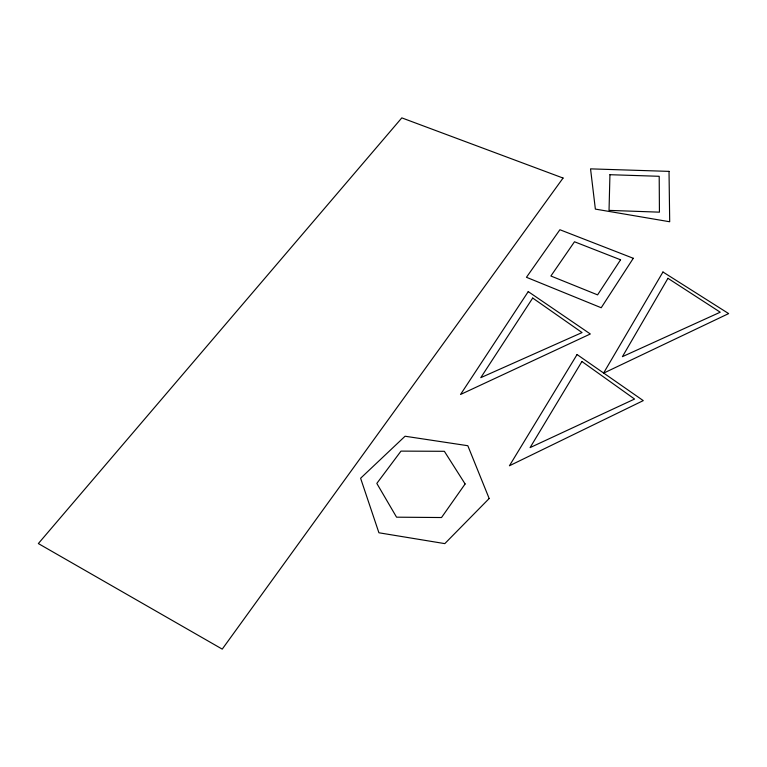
<?xml version="1.0" encoding="UTF-8"?>
<svg xmlns="http://www.w3.org/2000/svg" width="767" height="767" viewBox="0 0 767 767"><rect width="100%" height="100%" fill="white"/><g stroke="black" fill="none" stroke-linecap="round" stroke-linejoin="round"><path stroke-width="1.15" d="M609.938 174.703L609.036 210.379L659.438 212.162L659.198 176.295L609.938 174.703M667.952 278.316L622.421 356.655L720.242 312.207L667.952 278.316M662.956 271.997L603.514 373.184L728.65 313.588L662.956 271.997M581.923 361.506L530.093 447.602L634.568 399.051L581.923 361.506M577.062 354.546L509.432 465.77L643.264 400.614L577.062 354.546M633.293 258.287L601.213 307.749L526.459 277.29L559.9 229.736L633.293 258.287M532.701 298.047L480.775 377.671L582.057 332.562L532.701 298.047M620.57 259.792L597.579 294.873L550.888 276.005L574.493 241.768L620.57 259.792M528.242 291.613L460.536 394.478L590.331 333.981L528.242 291.613M465.118 483.958L441.514 517.533L396.558 517.179L376.818 483.411L400.997 451.111L444.361 451.303L465.118 483.958M563.064 178.049L222.238 649.122L38.35 543.563L401.812 117.878L563.064 178.049M489.173 498.512L444.802 543.621L378.917 532.777L360.605 478.253L405.072 436.231L467.822 445.713L489.173 498.512M669.025 171.377L590.542 168.865L595.365 209.103L669.696 221.759L669.025 171.377"/></g></svg>
